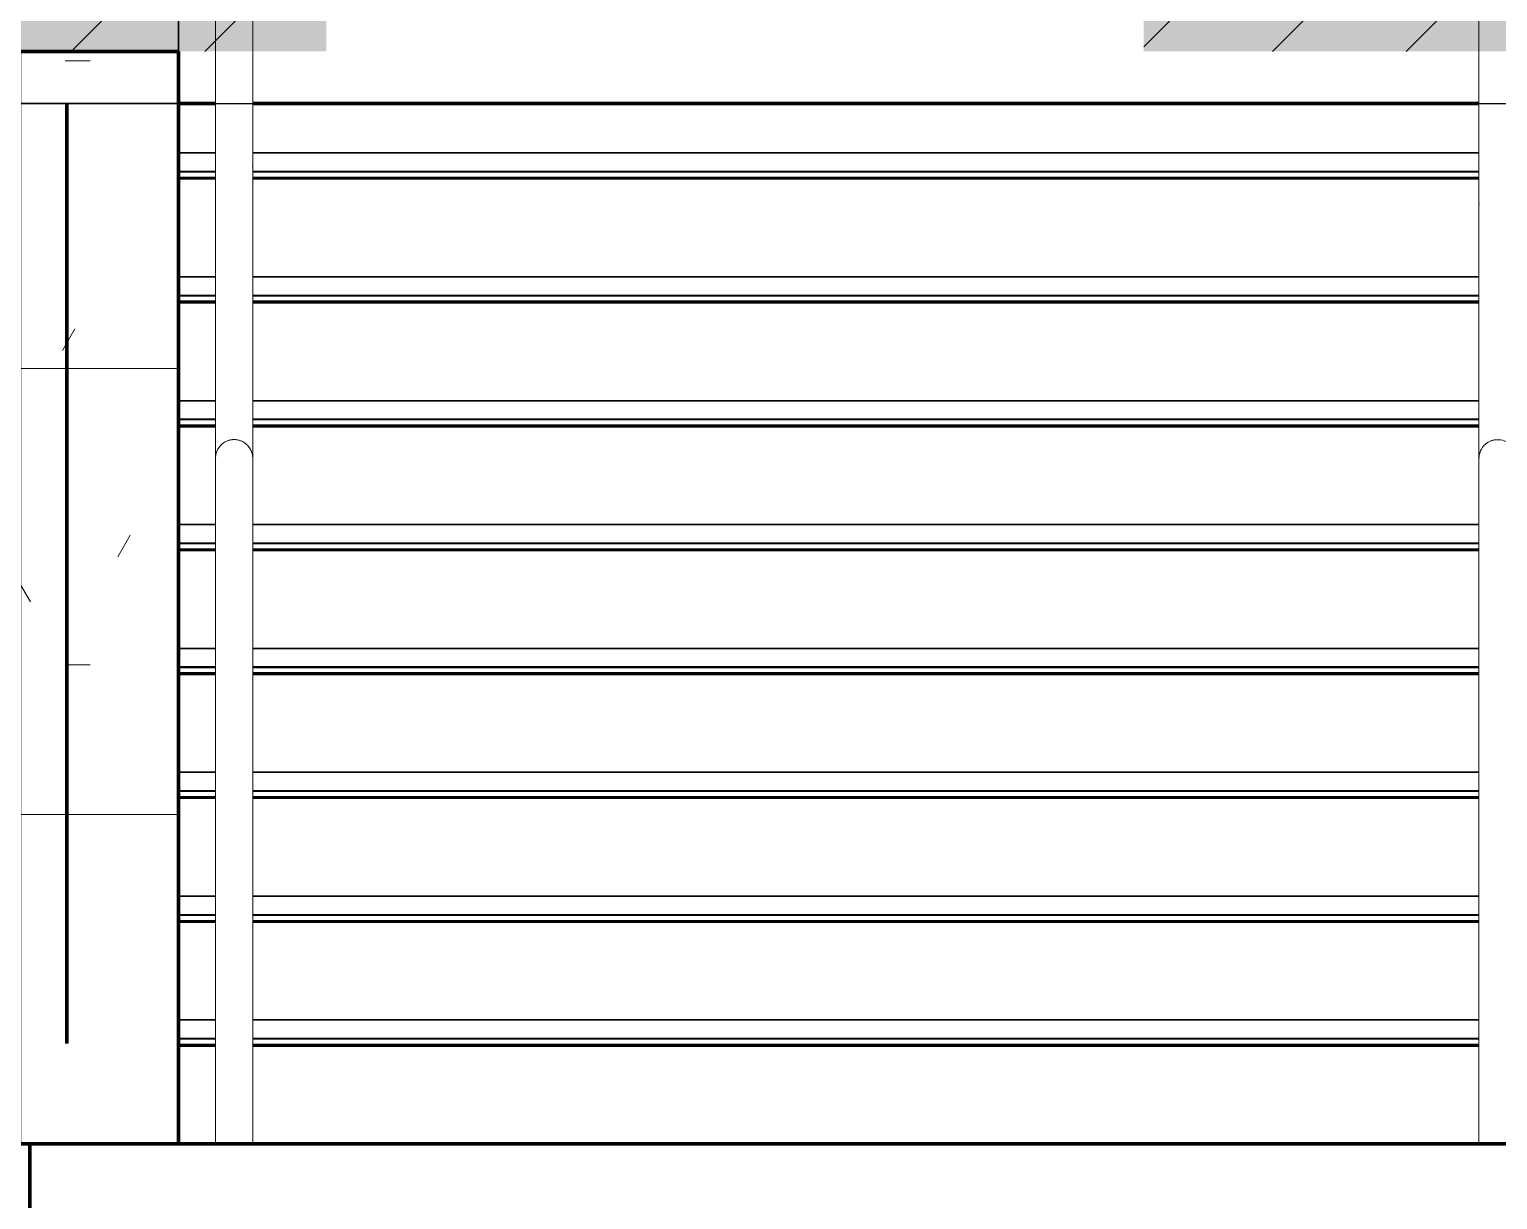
# Model space of a CAD drawing. Header units: millimetres. Extents: x -25371 to 2282244, y -90657 to 147824.
# Drawn here: x 1948195 to 1950171, y -2548 to -973 of the extents above; entities that cross this region are included whole.
import ezdxf
from ezdxf.xclip import XClip

# ---------------------------------------------------------------- set-up
doc = ezdxf.new("R2010")
doc.units = ezdxf.units.MM
doc.header["$XCLIPFRAME"] = 0
doc.linetypes.add('CENTER', pattern=[50.8, 31.75, -6.35, 6.35, -6.35])
doc.linetypes.add('TA_GL_000.90000', pattern=[2.475, 0.9, -0.225, 0.225, -0.225, 0.9])
for name, color, linetype in [('000 - 0_SYM_DWG_GRIDLINE_MAIN_COLOR_251', 7, 'Continuous'), ('000 - EXISTING_PRECAST_HATCH_', 7, 'Continuous'), ('000 - GRID', 7, 'CENTER')]:
    doc.layers.add(name, color=color, linetype=linetype)
for name, color, linetype, lineweight in [('A-DETL', 7, 'Continuous', 70), ('A-FLOR-E', 7, 'Continuous', 35), ('A-FLOR-HRAL', 7, 'Continuous', 35), ('A-FLOR-OTLN', 7, 'Continuous', 35), ('A-GLAZ-CURT', 7, 'Continuous', 35), ('A-WALL-PATT', 7, 'Continuous', 50), ('I-WALL-E', 7, 'Continuous', 50), ('P-SANR-FIXT', 7, 'Continuous', 35), ('S-STRS-E', 7, 'Continuous', 35), ('WALL-E', 7, 'Continuous', 50)]:
    doc.layers.add(name, color=color, linetype=linetype, lineweight=lineweight)
doc.styles.add('TA', font='', dxfattribs={"height": 4.5})
doc.styles.get('TA').set_extended_font_data('Cordia New')
pattern_1 = [(0, (-88633.94, 0), (812.8, 203.2), [33.528, -576.072, 33.528, -576.072, -3251.2]), (0, (-88633.94, 0), (812.8, 203.2), [-1219.2, 33.528, -1185.672, 33.528, -576.072, -1422.4]), (0, (-88633.94, 0), (812.8, 203.2), [-3048, 33.528, -372.872, 33.528, -982.472]), (120, (-88329.14, 101.6), (-582.37636, 602.30545), [33.528, -576.072, 33.528, -3827.272]), (120, (-88329.14, 101.6), (-582.37636, 602.30545), [-643.128, -576.072, 33.528, -1185.672, -2032]), (120, (-88329.14, 101.6), (-582.37636, 602.30545), [-2438.4, 33.528, -576.072, 33.528, -1388.872]), (120, (-88329.14, 101.6), (-582.37636, 602.30545), [-3081.528, -372.872, 33.528, -982.472]), (240, (-88227.54, 508), (-230.42364, -805.50545), [33.528, -576.072, 33.528, -576.072, -3251.2]), (240, (-88227.54, 508), (-230.42364, -805.50545), [-1219.2, 33.528, -1185.672, 33.528, -576.072, -1422.4]), (240, (-88227.54, 508), (-230.42364, -805.50545), [-3048, 33.528, -372.872, 33.528, -982.472])]
pattern_2 = [(0, (-9616.63, 99970), (0, 600), []), (90, (-9616.63, 99970), (-600, 4e-14), [])]

# ---------------------------------------------------------------- blocks, each defined once
blk = doc.blocks.new('System Panel - DPA-AR_Facade_Solid Panel 150mm-V42-VS01 - ELEVATION 5')
at = {"layer": 'A-GLAZ-CURT', "color": 7}
for p, q in [((12050, 106600), (12050, 103500)), ((12050, 103500), (12050, 106600)), ((10550, 103500), (12050, 103500))]:
    blk.add_line(p, q, dxfattribs=at)
blk = doc.blocks.new('PB-DRAIN-SCUPPER-GENC-300 with RC  - 300WX100D 2-5829443-VS01 - ELEVATION 5')
at = {"layer": 'P-SANR-FIXT', "color": 7, "lineweight": 9}
for p, q in [((12050.3, 102100), (13900, 102100)), ((13900, 102100), (12050.3, 102100)), ((12050.3, 102100), (13900, 102100)), ((12050.3, 102100), (13900, 102100))]:
    blk.add_line(p, q, dxfattribs=at)
at = {"layer": 'P-SANR-FIXT', "color": 7}
for p, q in [((13900, 102100), (12050.3, 102100)), ((12050.3, 102100), (13900, 102100)), ((12050.3, 102100), (13900, 102100)), ((12050.3, 102100), (13900, 102100))]:
    blk.add_line(p, q, dxfattribs=at)
blk = doc.blocks.new('Railing - 50mm-5830588-VS01 - ELEVATION 5')
at = {"layer": 'A-FLOR-HRAL', "color": 7, "lineweight": 9}
for p, q in [((13800, 104387.7), (13800.3, 104390.2)), ((13849.6, 104390.2), (13850, 104387.7)), ((13800, 104387.7), (13800, 103433.3)), ((13800.3, 104385.2), (13800, 104387.7)), ((13850, 104387.7), (13849.6, 104385.2)), ((13850, 103433.3), (13850, 104387.7))]:
    blk.add_line(p, q, dxfattribs=at)
blk = doc.blocks.new('Railing - 50mm-5830586-VS01 - ELEVATION 5')
at = {"layer": 'A-FLOR-HRAL', "color": 7, "lineweight": 9}
for p, q in [((13800, 104046.4), (13800.1, 104048.1)), ((13800, 104046.4), (13800, 103100)), ((13800.1, 104044.7), (13800, 104046.4)), ((13849.8, 104048.1), (13850, 104046.4)), ((13850, 104046.4), (13849.8, 104044.7)), ((13850, 103100), (13850, 104046.4))]:
    blk.add_line(p, q, dxfattribs=at)
blk = doc.blocks.new('Railing - 50mm-5830584-VS01 - ELEVATION 5')
at = {"layer": 'A-FLOR-HRAL', "color": 7, "lineweight": 9}
for p, q in [((13800, 103705.1), (13800.1, 103706.5)), ((13800, 103705.1), (13800, 102766.7)), ((13800.1, 103703.8), (13800, 103705.1)), ((13849.9, 103706.5), (13850, 103705.1)), ((13850, 103705.1), (13849.9, 103703.8)), ((13850, 102766.7), (13850, 103705.1))]:
    blk.add_line(p, q, dxfattribs=at)
blk = doc.blocks.new('Railing - 50mm-5830582-VS01 - ELEVATION 5')
at = {"layer": 'A-FLOR-HRAL', "color": 7, "lineweight": 9}
for p, q in [((13800, 103363.8), (13800.1, 103365.3)), ((13800, 103363.8), (13800, 102433.3)), ((13800.1, 103362.3), (13800, 103363.8)), ((13849.8, 103365.3), (13850, 103363.8)), ((13850, 103363.8), (13849.8, 103362.3)), ((13850, 102433.3), (13850, 103363.8))]:
    blk.add_line(p, q, dxfattribs=at)
blk = doc.blocks.new('Railing - Railing-5829458-VS01 - ELEVATION 5')
at = {"color": 7}
for name in ['Railing - 50mm-5830588-VS01 - ELEVATION 5', 'Railing - 50mm-5830586-VS01 - ELEVATION 5', 'Railing - 50mm-5830584-VS01 - ELEVATION 5', 'Railing - 50mm-5830582-VS01 - ELEVATION 5']:
    blk.add_blockref(name, (0, 0), dxfattribs=at)
blk = doc.blocks.new('Railing - 50mm-5830357-VS01 - ELEVATION 5')
at = {"layer": 'A-FLOR-HRAL', "color": 7, "lineweight": 9}
for p, q in [((12100.2, 104203.1), (12100, 104201.2)), ((12100, 103266.7), (12100, 104201.2)), ((12100, 104201.2), (12100.2, 104199.3)), ((12150, 104201.2), (12149.8, 104203.1)), ((12149.8, 104199.3), (12150, 104201.2)), ((12150, 104201.2), (12150, 103266.7))]:
    blk.add_line(p, q, dxfattribs=at)
blk = doc.blocks.new('Railing - 50mm-5736062-VS01 - ELEVATION 5')
at = {"layer": 'A-FLOR-HRAL', "color": 7, "lineweight": 9}
for p, q in [((12100.1, 103809.6), (12100, 103808.3)), ((12100, 102933.3), (12100, 103808.3)), ((12100, 103808.3), (12100.1, 103807)), ((12150, 103808.3), (12149.9, 103809.6)), ((12149.9, 103807), (12150, 103808.3)), ((12150, 103808.3), (12150, 102933.3))]:
    blk.add_line(p, q, dxfattribs=at)
blk = doc.blocks.new('Railing - 50mm-5830354-VS01 - ELEVATION 5')
at = {"layer": 'A-FLOR-HRAL', "color": 7, "lineweight": 9}
for p, q in [((12100.1, 103417), (12100, 103415.5)), ((12100, 102433.3), (12100, 103415.5)), ((12100, 103415.5), (12100.1, 103414)), ((12150, 103415.5), (12149.9, 103417)), ((12149.9, 103414), (12150, 103415.5)), ((12150, 103415.5), (12150, 102433.3))]:
    blk.add_line(p, q, dxfattribs=at)
blk = doc.blocks.new('Railing - Railing-5829462-VS01 - ELEVATION 5')
at = {"color": 7}
for name in ['Railing - 50mm-5830357-VS01 - ELEVATION 5', 'Railing - 50mm-5736062-VS01 - ELEVATION 5', 'Railing - 50mm-5830354-VS01 - ELEVATION 5']:
    blk.add_blockref(name, (0, 0), dxfattribs=at)
blk = doc.blocks.new('Top Rail Type - Top Rail_Internal_-5829468-VS01 - ELEVATION 5')
at = {"layer": 'A-FLOR-HRAL', "color": 7, "lineweight": 9}
for p, q in [((13800, 104464.4), (13800, 103022.2)), ((13800, 102947.5), (13800, 102100)), ((13812.5, 102100), (13800.8, 102100)), ((13800.8, 102100), (13812.5, 102100)), ((13849.1, 102100), (13812.5, 102100)), ((13812.5, 102100), (13849.1, 102100))]:
    blk.add_line(p, q, dxfattribs=at)
at = {"layer": 'A-FLOR-HRAL', "color": 7, "lineweight": 9, "flags": 128}
for points in [[(13800, 103022.5), (13800, 103023.5), (13800, 103024.5), (13800.1, 103025.5), (13800.3, 103026.5), (13800.5, 103027.5), (13800.7, 103028.5), (13800.9, 103029.4), (13801.2, 103030.4), (13801.6, 103031.3), (13801.9, 103032.3), (13802.3, 103033.2), (13802.8, 103034.1), (13803.3, 103034.9), (13803.8, 103035.8), (13804.3, 103036.6), (13804.9, 103037.4), (13805.5, 103038.2), (13806.2, 103039), (13806.8, 103039.7), (13807.5, 103040.5), (13808.3, 103041.1), (13809, 103041.8), (13809.8, 103042.4), (13810.6, 103043), (13811.5, 103043.6), (13812.3, 103044.1), (13813.2, 103044.6), (13814.1, 103045), (13815, 103045.4), (13815.9, 103045.8), (13816.8, 103046.2), (13817.8, 103046.5), (13818.8, 103046.7), (13819.7, 103047), (13820.7, 103047.2), (13821.7, 103047.3), (13822.7, 103047.4), (13823.7, 103047.5), (13824.7, 103047.5), (13825.7, 103047.5)], [(13800, 103022.2), (13800, 103022.4), (13800, 103022.5)], [(13800, 103022.5), (13800, 103022.5), (13800, 103022.3), (13800, 103022), (13800, 103021.6), (13800, 103021), (13800, 103020.4), (13800, 103019.6), (13800, 103018.7), (13800, 103017.7), (13800, 103016.6), (13800, 103015.4), (13800, 103014), (13800, 103012.6), (13800, 103011.1), (13800, 103009.4), (13800, 103007.7), (13800, 103005.8), (13800, 103003.9), (13800, 103001.9), (13800, 102999.8), (13800, 102997.6), (13800, 102995.3), (13800, 102993), (13800, 102990.5), (13800, 102988), (13800, 102985.5), (13800, 102982.9), (13800, 102980.2), (13800, 102977.5), (13800, 102974.7), (13800, 102971.9), (13800, 102969), (13800, 102966.1), (13800, 102963.2), (13800, 102960.3), (13800, 102957.3), (13800, 102954.3), (13800, 102951.3), (13800, 102948.3), (13800, 102947.5)]]:
    blk.add_lwpolyline(points, dxfattribs=at)
at = {"layer": 'A-FLOR-HRAL', "color": 7, "lineweight": 9}
blk.add_open_spline([(13848.5, 103030.8), (13848.4, 103031.1), (13847.9, 103032.5), (13846.8, 103034.8), (13845, 103037.5), (13842.2, 103040.8), (13837.3, 103044.8), (13829.5, 103047.7), (13820.4, 103047.6), (13812, 103044.5), (13805.2, 103038.6), (13801.8, 103032.5), (13800.8, 103028.7), (13800.5, 103027.7)], degree=3, knots=[-0.8888889, -0.8888889, -0.8888889, -0.8888889, -0.875, -0.8333333, -0.7916667, -0.75, -0.6666667, -0.5555556, -0.4444444, -0.3333333, -0.2222222, -0.1111111, -0.0702628, -0.0702628, -0.0702628, -0.0702628], dxfattribs=at)
blk.add_open_spline([(13800.1, 103024.5), (13800, 103023.7), (13800, 103023), (13800, 103022.2)], degree=3, dxfattribs=at)
blk = doc.blocks.new('Handrail Type - Handrail_Internal_-5829483-VS01 - ELEVATION 5')
at = {"layer": 'A-FLOR-HRAL', "color": 7, "lineweight": 9}
for p, q in [((14550.1, 104150), (13850, 104150)), ((14625.1, 104150), (14550.1, 104150)), ((13800, 104125), (13800, 102672.5)), ((13850, 102672.5), (13850, 104125)), ((13850, 104100), (14550.1, 104100)), ((14550.1, 104100), (14625.1, 104100))]:
    blk.add_line(p, q, dxfattribs=at)
for start_param, end_param in [(0.261799, 1.570796), (4.712389, 6.021386), (3.403392, 4.712389), (1.570796, 2.879793)]:
    blk.add_ellipse((14625.1, 104125), major_axis=(0, 25), ratio=0.00002, start_param=start_param, end_param=end_param, dxfattribs=at)
blk = doc.blocks.new('Top Rail Type - Top Rail_Internal_-5829496-VS01 - ELEVATION 5')
at = {"layer": 'A-FLOR-HRAL', "color": 7, "lineweight": 9}
for p, q in [((12100, 104464.4), (12100, 103022.4)), ((12150, 103022.4), (12150, 104464.4)), ((12100, 102947.6), (12100, 102100)), ((12150, 102100), (12150, 102947.6)), ((12149.1, 102100), (12100.9, 102100)), ((12100.9, 102100), (12149.1, 102100))]:
    blk.add_line(p, q, dxfattribs=at)
at = {"layer": 'A-FLOR-HRAL', "color": 7, "lineweight": 9, "flags": 128}
for points in [[(12100, 103022.6), (12100, 103023.6), (12100.1, 103024.6), (12100.2, 103025.6), (12100.3, 103026.6), (12100.5, 103027.6), (12100.7, 103028.6), (12101, 103029.5), (12101.3, 103030.5), (12101.6, 103031.4), (12102, 103032.4), (12102.4, 103033.3), (12102.8, 103034.2), (12103.3, 103035.1), (12103.8, 103035.9), (12104.4, 103036.8), (12104.9, 103037.6), (12105.6, 103038.4), (12106.2, 103039.1), (12106.9, 103039.9), (12107.6, 103040.6), (12108.3, 103041.3), (12109.1, 103041.9), (12109.9, 103042.5), (12110.7, 103043.1), (12111.5, 103043.7), (12112.3, 103044.2), (12113.2, 103044.7), (12114.1, 103045.1), (12115, 103045.6), (12115.9, 103045.9), (12116.9, 103046.3), (12117.8, 103046.6), (12118.8, 103046.9), (12119.8, 103047.1), (12120.8, 103047.3), (12121.7, 103047.4), (12122.7, 103047.5), (12123.7, 103047.6), (12124.7, 103047.6), (12125.7, 103047.6), (12126.7, 103047.6), (12127.7, 103047.5), (12128.7, 103047.4), (12129.7, 103047.2), (12130.7, 103047), (12131.6, 103046.7), (12132.6, 103046.5), (12133.6, 103046.1), (12134.5, 103045.8), (12135.4, 103045.4), (12136.3, 103044.9), (12137.2, 103044.5), (12138.1, 103044), (12138.9, 103043.4), (12139.7, 103042.9), (12140.5, 103042.2), (12141.3, 103041.6), (12142, 103040.9), (12142.7, 103040.2), (12143.4, 103039.5), (12144.1, 103038.8), (12144.7, 103038), (12145.3, 103037.2), (12145.9, 103036.4), (12146.4, 103035.5), (12146.9, 103034.7), (12147.4, 103033.8), (12147.8, 103032.9), (12148.2, 103031.9), (12148.6, 103031), (12148.9, 103030.1), (12149.1, 103029.1), (12149.4, 103028.1), (12149.6, 103027.2), (12149.7, 103026.2), (12149.9, 103025.2), (12150, 103024.2), (12150, 103023.2), (12150, 103022.6)], [(12100, 103022.4), (12100, 103022.6), (12100, 103022.6)], [(12100, 103022.6), (12100, 103022.6), (12100, 103022.4), (12100, 103022.1), (12100, 103021.7), (12100, 103021.1), (12100, 103020.5), (12100, 103019.7), (12100, 103018.8), (12100, 103017.8), (12100, 103016.7), (12100, 103015.5), (12100, 103014.2), (12100, 103012.7), (12100, 103011.2), (12100, 103009.5), (12100, 103007.8), (12100, 103006), (12100, 103004), (12100, 103002), (12100, 102999.9), (12100, 102997.7), (12100, 102995.4), (12100, 102993.1), (12100, 102990.7), (12100, 102988.2), (12100, 102985.6), (12100, 102983), (12100, 102980.3), (12100, 102977.6), (12100, 102974.8), (12100, 102972), (12100, 102969.1), (12100, 102966.3), (12100, 102963.3), (12100, 102960.4), (12100, 102957.4), (12100, 102954.4), (12100, 102951.4), (12100, 102948.4), (12100, 102947.6)], [(12150, 102947.6), (12150, 102950.6), (12150, 102953.6), (12150, 102956.6), (12150, 102959.6), (12150, 102962.5), (12150, 102965.5), (12150, 102968.4), (12150, 102971.2), (12150, 102974.1), (12150, 102976.8), (12150, 102979.6), (12150, 102982.3), (12150, 102984.9), (12150, 102987.5), (12150, 102990), (12150, 102992.4), (12150, 102994.8), (12150, 102997.1), (12150, 102999.3), (12150, 103001.4), (12150, 103003.5), (12150, 103005.4), (12150, 103007.3), (12150, 103009.1), (12150, 103010.7), (12150, 103012.3), (12150, 103013.8), (12150, 103015.1), (12150, 103016.4), (12150, 103017.5), (12150, 103018.6), (12150, 103019.5), (12150, 103020.3), (12150, 103021), (12150, 103021.5), (12150, 103022), (12150, 103022.3), (12150, 103022.5), (12150, 103022.6), (12150, 103022.6)], [(12150, 103022.6), (12150, 103022.6), (12150, 103022.4), (12150, 103022.4)]]:
    blk.add_lwpolyline(points, dxfattribs=at)
at = {"layer": 'A-FLOR-HRAL', "color": 7, "lineweight": 9}
for points, knots in [([(12137.7, 103044.2), (12135.2, 103045.7), (12129.5, 103047.8), (12120.5, 103047.8), (12112, 103044.6), (12105.2, 103038.8), (12101.9, 103032.7), (12100.8, 103028.8), (12100.6, 103027.8)], [-0.6666667, -0.6666667, -0.6666667, -0.6666667, -0.5555556, -0.4444444, -0.3333333, -0.2222222, -0.1111111, -0.0702628, -0.0702628, -0.0702628, -0.0702628]), ([(12148.6, 103030.9), (12148.4, 103031.2), (12147.9, 103032.6), (12146.8, 103034.9), (12145.1, 103037.6), (12142.4, 103040.7), (12140.1, 103042.6), (12138.5, 103043.7)], [-0.8888889, -0.8888889, -0.8888889, -0.8888889, -0.875, -0.8333333, -0.7916667, -0.75, -0.6784964, -0.6784964, -0.6784964, -0.6784964])]:
    blk.add_open_spline(points, degree=3, knots=knots, dxfattribs=at)
for points in [[(12100.1, 103024.6), (12100, 103023.8), (12100, 103023.1), (12100, 103022.4)], [(12150, 103022.4), (12150, 103023.3), (12150, 103024.2), (12149.9, 103025.1)]]:
    blk.add_open_spline(points, degree=3, dxfattribs=at)
blk = doc.blocks.new('Handrail Type - Handrail_Internal_-5829511-VS01 - ELEVATION 5')
at = {"layer": 'A-FLOR-HRAL', "color": 7, "lineweight": 9}
for p, q in [((12100, 104125), (12100, 102672.6)), ((12150, 102672.6), (12150, 104125))]:
    blk.add_line(p, q, dxfattribs=at)
blk = doc.blocks.new('C-1-VS01-AR-2563-01 -C_20260615-163154_ELEVATION_5_EX')
at = {"layer": '000 - EXISTING_PRECAST_HATCH_'}
h = blk.add_hatch(dxfattribs=at)
h.set_pattern_fill('ANSI31')
h.set_pattern_definition([(45, (0, 0), (-89.80256, 89.80256), [])])
h.paths.add_polyline_path([(-10057.4, 103570), (-11756.4, 103570), (-11756.4, 108700), (9384.5, 108700), (9384.5, 103570), (-8957.4, 103570), (-8957.4, 105750), (-10057.4, 105750)])
h = blk.add_hatch(dxfattribs=at)
h.set_pattern_fill('AR-CONC', scale=0.05)
h.set_pattern_definition([(50, (0, 0), (364.3693, -31.8782), [38.1, -419.1]), (355, (0, 0), (-70.4868, 382.1137), [30.48, -335.2812]), (100.45144, (30.36, -2.66), (293.8825, 350.2355), [32.38, -356.1805]), (46.1842, (4e-15, 101.6), (542.158, -84.0847), [57.15, -628.65]), (96.63556, (45.2, 94.6), (474.8083, 494.8522), [48.57, -534.2712]), (351.18415, (4e-15, 101.6), (474.8083, 494.8522), [45.72, -502.9195]), (21, (50.8, 76.2), (303.2288, -204.5304), [38.1, -419.1]), (326, (50.8, 76.2), (123.604, 368.3759), [30.48, -335.28]), (71.45144, (76.07, 59.16), (426.8328, 163.8455), [32.38, -356.1799]), (37.5, (0, 0), (6.1772, 169.11008), [0, -331.216, 0, -340.36, 0, -336.55]), (7.5, (0, 0), (133.63933, 200.36115), [0, -194.056, 0, -323.596, 0, -128.27]), (327.5, (-113.28, 4e-15), (271.18119, -11.45749), [0, -127, 0, -396.24, 0, -525.78]), (317.5, (-164.08, 6e-15), (296.25836, 50.853), [0, -165.1, 0, -263.144, 0, -373.38])])
h.paths.add_polyline_path([(-10057.4, 103570), (-11756.4, 103570), (-11756.4, 108700), (9384.5, 108700), (9384.5, 103570), (-8957.4, 103570), (-8957.4, 105750), (-10057.4, 105750)])
at = {"layer": 'A-WALL-PATT', "lineweight": 9}
h = blk.add_hatch(dxfattribs=at)
h.set_pattern_fill('FP_9', style=0, pattern_type=2)
h.set_pattern_definition(pattern_1)
h.paths.add_polyline_path([(-20736.5, 101100), (-20727.4, 101100), (-20727.4, 101151.2), (-18502.3, 101356.9), (-18503.5, 103570), (-20836.4, 103570), (-20836.4, 101102), (-20736.5, 101102)])
h.paths.add_polyline_path([(-17128.4, 101100), (-16967.4, 101100), (-15542.7, 101242.8), (-16781.8, 101131.2)])
h.paths.add_polyline_path([(-18404.7, 101366), (-13131.4, 101853.6), (-13130.5, 102073.8), (-13128, 102091.5), (-13118.6, 102115.2), (-13112.2, 102125.1), (-13095.1, 102143.4), (-13090.8, 102146.6), (-13075.6, 102155.9), (-13053.1, 102164.1), (-13024.8, 102166.7), (-12851.2, 102167.6), (-12831.8, 102170.8), (-12801.3, 102184.5), (-11448.6, 102988.6), (-11426.3, 102997.2), (-11401.5, 103000), (-11224.2, 102999.1), (-11206.5, 102996.7), (-11182.8, 102987.2), (-11172.9, 102980.9), (-11154.6, 102963.8), (-11151.4, 102959.4), (-11142.3, 102944.5), (-11133.9, 102921.7), (-11131.4, 102893.4), (-11131.4, 102100), (-10406.4, 102100), (-10406.4, 103570), (-18404.2, 103570), (-18404.6, 101404.1)])
h.paths.add_polyline_path([(-13081.4, 101858.2), (-12702.7, 101893.2), (-12456, 102040.1), (-12456.4, 102331.7), (-12788.5, 102134.9), (-12820.4, 102122.1), (-12858.9, 102116.7), (-13031.4, 102116.7), (-13046.7, 102113.9), (-13059.8, 102107.6), (-13070.8, 102096.6), (-13075.6, 102089.7), (-13080.2, 102078.1), (-13081.4, 102066.7), (-13081.4, 101881.3)])
h.paths.add_polyline_path([(-12587, 101903.9), (-12456, 101916), (-12456.4, 101981.7), (-12546.9, 101927.8)])
h.paths.add_polyline_path([(-12406.7, 101920.6), (-11856.2, 101971.5), (-11856.4, 102338.8), (-12406.7, 102011.2), (-12406.7, 101976.8)])
h.paths.add_polyline_path([(-11806.5, 101976.1), (-11431.4, 102010.8), (-11431.4, 102100), (-11181.4, 102100), (-11181.4, 102600), (-11418.5, 102599.5), (-11806.7, 102368.4), (-11806.5, 101976.8)])
h.paths.add_polyline_path([(-12406.8, 102069.4), (-11855.9, 102397.3), (-11856.4, 102688.8), (-12407, 102361.1), (-12406.8, 102072.2)])
h.paths.add_polyline_path([(-11806.8, 102426.5), (-11429.3, 102650), (-11181.4, 102650), (-11182.5, 102909.2), (-11184.1, 102915.4), (-11190.4, 102928.4), (-11201.4, 102939.5), (-11206.9, 102943.7), (-11219.9, 102948.9), (-11231.4, 102950), (-11410.1, 102949.3), (-11419.5, 102947.4), (-11435.8, 102939.2), (-11807, 102718.2), (-11806.8, 102454)])
h.paths.add_polyline_path([(-11182.9, 102912.6), (-11184.1, 102916.2), (-11183, 102912.9)])
h = blk.add_hatch(dxfattribs=at)
h.set_pattern_fill('FP_10', style=0, pattern_type=2)
h.set_pattern_definition(pattern_2)
h.paths.add_polyline_path([(-20736.5, 101100), (-20727.4, 101100), (-20727.4, 101151.2), (-18502.3, 101356.9), (-18503.5, 103570), (-20836.4, 103570), (-20836.4, 101102), (-20736.5, 101102)])
h.paths.add_polyline_path([(-17128.4, 101100), (-16967.4, 101100), (-15542.7, 101242.8), (-16781.8, 101131.2)])
h.paths.add_polyline_path([(-18404.7, 101366), (-13131.4, 101853.6), (-13130.5, 102073.8), (-13128, 102091.5), (-13118.6, 102115.2), (-13112.2, 102125.1), (-13095.1, 102143.4), (-13090.8, 102146.6), (-13075.6, 102155.9), (-13053.1, 102164.1), (-13024.8, 102166.7), (-12851.2, 102167.6), (-12831.8, 102170.8), (-12801.3, 102184.5), (-11448.6, 102988.6), (-11426.3, 102997.2), (-11401.5, 103000), (-11224.2, 102999.1), (-11206.5, 102996.7), (-11182.8, 102987.2), (-11172.9, 102980.9), (-11154.6, 102963.8), (-11151.4, 102959.4), (-11142.3, 102944.5), (-11133.9, 102921.7), (-11131.4, 102893.4), (-11131.4, 102100), (-10406.4, 102100), (-10406.4, 103570), (-18404.2, 103570), (-18404.6, 101404.1)])
h.paths.add_polyline_path([(-13081.4, 101858.2), (-12702.7, 101893.2), (-12456, 102040.1), (-12456.4, 102331.7), (-12788.5, 102134.9), (-12820.4, 102122.1), (-12858.9, 102116.7), (-13031.4, 102116.7), (-13046.7, 102113.9), (-13059.8, 102107.6), (-13070.8, 102096.6), (-13075.6, 102089.7), (-13080.2, 102078.1), (-13081.4, 102066.7), (-13081.4, 101881.3)])
h.paths.add_polyline_path([(-12587, 101903.9), (-12456, 101916), (-12456.4, 101981.7), (-12546.9, 101927.8)])
h.paths.add_polyline_path([(-12406.7, 101920.6), (-11856.2, 101971.5), (-11856.4, 102338.8), (-12406.7, 102011.2), (-12406.7, 101976.8)])
h.paths.add_polyline_path([(-11806.5, 101976.1), (-11431.4, 102010.8), (-11431.4, 102100), (-11181.4, 102100), (-11181.4, 102600), (-11418.5, 102599.5), (-11806.7, 102368.4), (-11806.5, 101976.8)])
h.paths.add_polyline_path([(-12406.8, 102069.4), (-11855.9, 102397.3), (-11856.4, 102688.8), (-12407, 102361.1), (-12406.8, 102072.2)])
h.paths.add_polyline_path([(-11806.8, 102426.5), (-11429.3, 102650), (-11181.4, 102650), (-11182.5, 102909.2), (-11184.1, 102915.4), (-11190.4, 102928.4), (-11201.4, 102939.5), (-11206.9, 102943.7), (-11219.9, 102948.9), (-11231.4, 102950), (-11410.1, 102949.3), (-11419.5, 102947.4), (-11435.8, 102939.2), (-11807, 102718.2), (-11806.8, 102454)])
h.paths.add_polyline_path([(-11182.9, 102912.6), (-11184.1, 102916.2), (-11183, 102912.9)])
h = blk.add_hatch(dxfattribs=at)
h.set_pattern_fill('FP_9', style=0, pattern_type=2)
h.set_pattern_definition(pattern_1)
h.paths.add_polyline_path([(-10406.4, 102100), (-10256.4, 102100), (-10256.4, 103570), (-10406.4, 103570), (-10406.4, 102167.6)])
h = blk.add_hatch(dxfattribs=at)
h.set_pattern_fill('FP_10', style=0, pattern_type=2)
h.set_pattern_definition(pattern_2)
h.paths.add_polyline_path([(-10406.4, 102100), (-10256.4, 102100), (-10256.4, 103570), (-10406.4, 103570), (-10406.4, 102167.6)])
at = {"layer": 'A-DETL', "color": 7}
for p, q in [((-10406.4, 103570), (-18404.2, 103570)), ((-10406.4, 103570), (-10256.4, 103570)), ((-10256.4, 103570), (-10256.4, 102100)), ((-10406.4, 102235), (-10406.4, 103500)), ((-10256.4, 103500), (-10256.4, 102100)), ((-10256.4, 103500), (-10256.4, 102100)), ((-10206.4, 103500), (-10256.1, 103500)), ((-8506.4, 103500), (-10156.4, 103500)), ((-10256.4, 102100), (-10256.4, 102235)), ((-11431.4, 102100), (-7076.7, 102100)), ((-7076.7, 102100), (-10456.4, 102100)), ((-10456.4, 102100), (-10456.4, 102000))]:
    blk.add_line(p, q, dxfattribs=at)
at = {"layer": 'A-FLOR-E', "color": 7}
blk.add_line((-8406.4, 102100), (-10256.1, 102100), dxfattribs=at)
at = {"layer": 'A-FLOR-OTLN', "color": 7}
for p, q in [((-10456.4, 102100), (-7076.7, 102100)), ((-10456.4, 102000), (-10456.4, 102050))]:
    blk.add_line(p, q, dxfattribs=at)
blk.add_ellipse((-10456.4, 102050), major_axis=(0, 50), ratio=0.000004, start_param=4.712389, end_param=6.283185, dxfattribs=at)
at = {"layer": 'I-WALL-E', "color": 7}
for p, q in [((-10256.4, 103500), (-10256.4, 103570)), ((-10406.4, 103500), (-10406.4, 102235)), ((-10406.4, 103470), (-10406.4, 103285)), ((-10256.4, 103285), (-10256.4, 103470)), ((-10406.4, 103285), (-10406.4, 103135)), ((-10256.4, 103135), (-10256.4, 103285)), ((-10406.4, 103135), (-10406.4, 102985)), ((-10256.4, 102985), (-10256.4, 103135)), ((-10406.4, 102985), (-10406.4, 102835)), ((-10256.4, 102835), (-10256.4, 102985)), ((-10406.4, 102835), (-10406.4, 102685)), ((-10256.4, 102685), (-10256.4, 102835)), ((-10406.4, 102685), (-10406.4, 102535)), ((-10256.4, 102535), (-10256.4, 102685)), ((-10406.4, 102535), (-10406.4, 102385)), ((-10256.4, 102385), (-10256.4, 102535)), ((-10406.4, 102385), (-10406.4, 102235)), ((-10256.4, 102235), (-10256.4, 102385)), ((-10256.4, 102100), (-10256.4, 102235))]:
    blk.add_line(p, q, dxfattribs=at)
at = {"layer": 'S-STRS-E', "color": 7}
for p, q in [((-10256.4, 103433.3), (-10256.4, 103500)), ((-10256.4, 103500), (-10256.4, 103433.3)), ((-10256.4, 103427.8), (-10256.4, 103433.3)), ((-10256.4, 103433.3), (-10256.4, 103398.3)), ((-10256.4, 103408.3), (-10256.4, 103433.3)), ((-10256.4, 103433.3), (-10256.4, 103430.8)), ((-10256.4, 103430.8), (-10256.4, 103433.3)), ((-10256.4, 103433.3), (-10256.4, 103430.8)), ((-10256.4, 103430.8), (-10256.4, 103433.3)), ((-10256.4, 103433.3), (-10256.4, 103430.8)), ((-10256.4, 103430.8), (-10256.4, 103433.3)), ((-10256.4, 103433.3), (-10256.4, 103430.8)), ((-10256.4, 103430.8), (-10256.4, 103433.3)), ((-10256.4, 103433.3), (-10256.4, 103430.8)), ((-10256.4, 103430.8), (-10256.4, 103433.3)), ((-10256.4, 103433.3), (-10256.4, 103428.3)), ((-10256.4, 103433.3), (-10206.4, 103433.3)), ((-10256.4, 103428.3), (-10256.4, 103418.3)), ((-10256.4, 103418.3), (-10256.4, 103428.3)), ((-10256.4, 103428.3), (-10256.4, 103408.3)), ((-10256.4, 103407.8), (-10256.4, 103427.8)), ((-10256.4, 103427.8), (-10256.4, 103418.8)), ((-10256.4, 103418.8), (-10256.4, 103427.8)), ((-10256.1, 103433.3), (-10206.4, 103433.3)), ((-10206.4, 103433.3), (-10256.1, 103433.3)), ((-10256.1, 103433.3), (-10206.4, 103433.3)), ((-10256.1, 103433.3), (-10206.4, 103433.3)), ((-10256.1, 103433.3), (-10206.4, 103433.3)), ((-10256.1, 103433.3), (-10206.4, 103433.3)), ((-10256.1, 103433.3), (-10206.4, 103433.3)), ((-10156.4, 103433.3), (-8506.4, 103433.3)), ((-8506.4, 103433.3), (-10156.4, 103433.3)), ((-10156.4, 103433.3), (-8506.4, 103433.3)), ((-10156.4, 103433.3), (-8506.4, 103433.3)), ((-10156.4, 103433.3), (-8506.4, 103433.3)), ((-10156.4, 103433.3), (-8506.4, 103433.3)), ((-10156.4, 103433.3), (-8506.4, 103433.3)), ((-10156.4, 103433.3), (-8506.4, 103433.3)), ((-10256.4, 103418.8), (-10256.4, 103415.3)), ((-10256.4, 103415.3), (-10256.4, 103418.8)), ((-10256.4, 103418.3), (-10256.4, 103415.8)), ((-10256.4, 103415.8), (-10256.4, 103418.3)), ((-10206.4, 103408.3), (-10256.4, 103408.3)), ((-10256.4, 103400.3), (-10256.4, 103407.8)), ((-10256.4, 103407.8), (-10206.4, 103407.8)), ((-10256.1, 103407.8), (-10206.4, 103407.8)), ((-8506.4, 103408.3), (-10156.4, 103408.3)), ((-10156.4, 103407.8), (-8506.4, 103407.8)), ((-10156.4, 103407.8), (-8506.4, 103407.8)), ((-10256.4, 103398.3), (-10256.4, 103400.3)), ((-10256.4, 103400.3), (-10206.4, 103400.3)), ((-10256.4, 103266.7), (-10256.4, 103398.3)), ((-10256.4, 103398.3), (-10256.4, 103266.7)), ((-10206.4, 103398.3), (-10256.4, 103398.3)), ((-10206.4, 103398.3), (-10256.1, 103398.3)), ((-10156.4, 103400.3), (-8506.4, 103400.3)), ((-8506.4, 103398.3), (-10156.4, 103398.3)), ((-8506.4, 103398.3), (-10156.4, 103398.3)), ((-10256.4, 103261.2), (-10256.4, 103266.7)), ((-10256.4, 103266.7), (-10256.4, 103231.7)), ((-10256.4, 103241.7), (-10256.4, 103266.7)), ((-10256.4, 103266.7), (-10256.4, 103264.2)), ((-10256.4, 103264.2), (-10256.4, 103266.7)), ((-10256.4, 103266.7), (-10256.4, 103264.2)), ((-10256.4, 103264.2), (-10256.4, 103266.7)), ((-10256.4, 103266.7), (-10256.4, 103264.2)), ((-10256.4, 103264.2), (-10256.4, 103266.7)), ((-10256.4, 103266.7), (-10256.4, 103264.2)), ((-10256.4, 103264.2), (-10256.4, 103266.7)), ((-10256.4, 103266.7), (-10256.4, 103264.2)), ((-10256.4, 103264.2), (-10256.4, 103266.7)), ((-10256.4, 103266.7), (-10256.4, 103261.7)), ((-10256.4, 103266.7), (-10206.4, 103266.7)), ((-10206.4, 103266.7), (-10256.1, 103266.7)), ((-10256.1, 103266.7), (-10206.4, 103266.7)), ((-10256.1, 103266.7), (-10206.4, 103266.7)), ((-10256.1, 103266.7), (-10206.4, 103266.7)), ((-10256.1, 103266.7), (-10206.4, 103266.7)), ((-10256.1, 103266.7), (-10206.4, 103266.7)), ((-10256.1, 103266.7), (-10206.4, 103266.7)), ((-8506.4, 103266.7), (-10156.4, 103266.7)), ((-10156.4, 103266.7), (-8506.4, 103266.7)), ((-10156.4, 103266.7), (-8506.4, 103266.7)), ((-10156.4, 103266.7), (-8506.4, 103266.7)), ((-10156.4, 103266.7), (-8506.4, 103266.7)), ((-10156.4, 103266.7), (-8506.4, 103266.7)), ((-10156.4, 103266.7), (-8506.4, 103266.7)), ((-10156.4, 103266.7), (-8506.4, 103266.7)), ((-10256.4, 103261.7), (-10256.4, 103251.7)), ((-10256.4, 103251.7), (-10256.4, 103261.7)), ((-10256.4, 103261.7), (-10256.4, 103241.7)), ((-10256.4, 103241.2), (-10256.4, 103261.2)), ((-10256.4, 103261.2), (-10256.4, 103252.2)), ((-10256.4, 103252.2), (-10256.4, 103261.2)), ((-10256.4, 103252.2), (-10256.4, 103248.7)), ((-10256.4, 103248.7), (-10256.4, 103252.2)), ((-10256.4, 103251.7), (-10256.4, 103249.2)), ((-10256.4, 103249.2), (-10256.4, 103251.7)), ((-10206.4, 103241.7), (-10256.4, 103241.7)), ((-10256.4, 103233.7), (-10256.4, 103241.2)), ((-10256.4, 103241.2), (-10206.4, 103241.2)), ((-10256.4, 103231.7), (-10256.4, 103233.7)), ((-10256.4, 103233.7), (-10206.4, 103233.7)), ((-10256.4, 103100), (-10256.4, 103231.7)), ((-10256.4, 103231.7), (-10256.4, 103100)), ((-10206.4, 103231.7), (-10256.4, 103231.7)), ((-10256.1, 103241.2), (-10206.4, 103241.2)), ((-10206.4, 103231.7), (-10256.1, 103231.7)), ((-8506.4, 103241.7), (-10156.4, 103241.7)), ((-10156.4, 103241.2), (-8506.4, 103241.2)), ((-10156.4, 103241.2), (-8506.4, 103241.2)), ((-10156.4, 103233.7), (-8506.4, 103233.7)), ((-8506.4, 103231.7), (-10156.4, 103231.7)), ((-8506.4, 103231.7), (-10156.4, 103231.7)), ((-10256.4, 103094.5), (-10256.4, 103100)), ((-10256.4, 103100), (-10256.4, 103065)), ((-10256.4, 103075), (-10256.4, 103100)), ((-10256.4, 103100), (-10256.4, 103097.5)), ((-10256.4, 103097.5), (-10256.4, 103100)), ((-10256.4, 103100), (-10256.4, 103097.5)), ((-10256.4, 103097.5), (-10256.4, 103100)), ((-10256.4, 103100), (-10256.4, 103097.5)), ((-10256.4, 103097.5), (-10256.4, 103100)), ((-10256.4, 103100), (-10256.4, 103097.5)), ((-10256.4, 103097.5), (-10256.4, 103100)), ((-10256.4, 103100), (-10256.4, 103097.5)), ((-10256.4, 103097.5), (-10256.4, 103100)), ((-10256.4, 103100), (-10256.4, 103095)), ((-10256.4, 103100), (-10206.4, 103100)), ((-10256.4, 103095), (-10256.4, 103085)), ((-10256.4, 103085), (-10256.4, 103095)), ((-10256.4, 103095), (-10256.4, 103075)), ((-10256.4, 103074.5), (-10256.4, 103094.5)), ((-10256.4, 103094.5), (-10256.4, 103085.5)), ((-10256.4, 103085.5), (-10256.4, 103094.5)), ((-10256.4, 103085.5), (-10256.4, 103082)), ((-10256.4, 103082), (-10256.4, 103085.5)), ((-10206.4, 103100), (-10256.1, 103100)), ((-10256.1, 103100), (-10206.4, 103100)), ((-10256.1, 103100), (-10206.4, 103100)), ((-10256.1, 103100), (-10206.4, 103100)), ((-10256.1, 103100), (-10206.4, 103100)), ((-10256.1, 103100), (-10206.4, 103100)), ((-10256.1, 103100), (-10206.4, 103100)), ((-8506.4, 103100), (-10156.4, 103100)), ((-10156.4, 103100), (-8506.4, 103100)), ((-10156.4, 103100), (-8506.4, 103100)), ((-10156.4, 103100), (-8506.4, 103100)), ((-10156.4, 103100), (-8506.4, 103100)), ((-10156.4, 103100), (-8506.4, 103100)), ((-10156.4, 103100), (-8506.4, 103100)), ((-10156.4, 103100), (-8506.4, 103100)), ((-10256.4, 103085), (-10256.4, 103082.5)), ((-10256.4, 103082.5), (-10256.4, 103085)), ((-10206.4, 103075), (-10256.4, 103075)), ((-10256.4, 103067), (-10256.4, 103074.5)), ((-10256.4, 103074.5), (-10206.4, 103074.5)), ((-10256.4, 103065), (-10256.4, 103067)), ((-10256.4, 103067), (-10206.4, 103067)), ((-10256.1, 103074.5), (-10206.4, 103074.5)), ((-8506.4, 103075), (-10156.4, 103075)), ((-10156.4, 103074.5), (-8506.4, 103074.5)), ((-10156.4, 103074.5), (-8506.4, 103074.5)), ((-10156.4, 103067), (-8506.4, 103067)), ((-10256.4, 102933.3), (-10256.4, 103065)), ((-10256.4, 103065), (-10256.4, 102933.3)), ((-10206.4, 103065), (-10256.4, 103065)), ((-10206.4, 103065), (-10256.1, 103065)), ((-8506.4, 103065), (-10156.4, 103065)), ((-8506.4, 103065), (-10156.4, 103065)), ((-10256.4, 102927.8), (-10256.4, 102933.3)), ((-10256.4, 102933.3), (-10256.4, 102898.3)), ((-10256.4, 102908.3), (-10256.4, 102933.3)), ((-10256.4, 102933.3), (-10256.4, 102931.1)), ((-10256.4, 102931.1), (-10256.4, 102933.3)), ((-10256.4, 102933.3), (-10256.4, 102931.1)), ((-10256.4, 102931.1), (-10256.4, 102933.3)), ((-10256.4, 102933.3), (-10256.4, 102931.1)), ((-10256.4, 102931.1), (-10256.4, 102933.3)), ((-10256.4, 102933.3), (-10256.4, 102931.1)), ((-10256.4, 102931.1), (-10256.4, 102933.3)), ((-10256.4, 102933.3), (-10256.4, 102931.1)), ((-10256.4, 102931.1), (-10256.4, 102933.3)), ((-10256.4, 102933.3), (-10256.4, 102928.3)), ((-10256.4, 102933.3), (-10206.4, 102933.3)), ((-10256.4, 102928.3), (-10256.4, 102918.3)), ((-10256.4, 102918.3), (-10256.4, 102928.3)), ((-10256.4, 102928.3), (-10256.4, 102908.3)), ((-10256.4, 102907.8), (-10256.4, 102927.8)), ((-10256.4, 102927.8), (-10256.4, 102918.8)), ((-10256.4, 102918.8), (-10256.4, 102927.8)), ((-10206.4, 102933.3), (-10256.1, 102933.3)), ((-10256.1, 102933.3), (-10206.4, 102933.3)), ((-10256.1, 102933.3), (-10206.4, 102933.3)), ((-10256.1, 102933.3), (-10206.4, 102933.3)), ((-10256.1, 102933.3), (-10206.4, 102933.3)), ((-10256.1, 102933.3), (-10206.4, 102933.3)), ((-10256.1, 102933.3), (-10206.4, 102933.3)), ((-8506.4, 102933.3), (-10156.4, 102933.3)), ((-10156.4, 102933.3), (-8506.4, 102933.3)), ((-10156.4, 102933.3), (-8506.4, 102933.3)), ((-10156.4, 102933.3), (-8506.4, 102933.3)), ((-10156.4, 102933.3), (-8506.4, 102933.3)), ((-10156.4, 102933.3), (-8506.4, 102933.3)), ((-10156.4, 102933.3), (-8506.4, 102933.3)), ((-10156.4, 102933.3), (-8506.4, 102933.3)), ((-10256.4, 102918.8), (-10256.4, 102915.3)), ((-10256.4, 102915.3), (-10256.4, 102918.8)), ((-10256.4, 102918.3), (-10256.4, 102915.8)), ((-10256.4, 102915.8), (-10256.4, 102918.3)), ((-10206.4, 102908.3), (-10256.4, 102908.3)), ((-10256.4, 102900.3), (-10256.4, 102907.8)), ((-10256.4, 102907.8), (-10206.4, 102907.8)), ((-10256.1, 102907.8), (-10206.4, 102907.8)), ((-8506.4, 102908.3), (-10156.4, 102908.3)), ((-10156.4, 102907.8), (-8506.4, 102907.8)), ((-10156.4, 102907.8), (-8506.4, 102907.8)), ((-10256.4, 102898.3), (-10256.4, 102900.3)), ((-10256.4, 102900.3), (-10206.4, 102900.3)), ((-10256.4, 102766.7), (-10256.4, 102898.3)), ((-10256.4, 102898.3), (-10256.4, 102766.7)), ((-10206.4, 102898.3), (-10256.4, 102898.3)), ((-10206.4, 102898.3), (-10256.1, 102898.3)), ((-10156.4, 102900.3), (-8506.4, 102900.3)), ((-8506.4, 102898.3), (-10156.4, 102898.3)), ((-8506.4, 102898.3), (-10156.4, 102898.3)), ((-10256.4, 102761.2), (-10256.4, 102766.7)), ((-10256.4, 102766.7), (-10256.4, 102731.7)), ((-10256.4, 102741.7), (-10256.4, 102766.7)), ((-10256.4, 102766.7), (-10256.4, 102764.2)), ((-10256.4, 102764.2), (-10256.4, 102766.7)), ((-10256.4, 102766.7), (-10256.4, 102764.2)), ((-10256.4, 102764.2), (-10256.4, 102766.7)), ((-10256.4, 102766.7), (-10256.4, 102764.2)), ((-10256.4, 102764.2), (-10256.4, 102766.7)), ((-10256.4, 102766.7), (-10256.4, 102764.2)), ((-10256.4, 102764.2), (-10256.4, 102766.7)), ((-10256.4, 102766.7), (-10256.4, 102764.2)), ((-10256.4, 102764.2), (-10256.4, 102766.7)), ((-10256.4, 102766.7), (-10256.4, 102761.7)), ((-10256.4, 102766.7), (-10206.4, 102766.7)), ((-10256.4, 102761.7), (-10256.4, 102751.7)), ((-10256.4, 102751.7), (-10256.4, 102761.7)), ((-10256.4, 102761.7), (-10256.4, 102741.7)), ((-10256.4, 102741.2), (-10256.4, 102761.2)), ((-10256.4, 102761.2), (-10256.4, 102752.2)), ((-10256.4, 102752.2), (-10256.4, 102761.2)), ((-10256.4, 102752.2), (-10256.4, 102748.7)), ((-10256.4, 102748.7), (-10256.4, 102752.2)), ((-10256.4, 102751.7), (-10256.4, 102749.2)), ((-10256.4, 102749.2), (-10256.4, 102751.7)), ((-10206.4, 102766.7), (-10256.1, 102766.7)), ((-10256.1, 102766.7), (-10206.4, 102766.7)), ((-10256.1, 102766.7), (-10206.4, 102766.7)), ((-10256.1, 102766.7), (-10206.4, 102766.7)), ((-10256.1, 102766.7), (-10206.4, 102766.7)), ((-10256.1, 102766.7), (-10206.4, 102766.7)), ((-10256.1, 102766.7), (-10206.4, 102766.7)), ((-8506.4, 102766.7), (-10156.4, 102766.7)), ((-10156.4, 102766.7), (-8506.4, 102766.7)), ((-10156.4, 102766.7), (-8506.4, 102766.7)), ((-10156.4, 102766.7), (-8506.4, 102766.7)), ((-10156.4, 102766.7), (-8506.4, 102766.7)), ((-10156.4, 102766.7), (-8506.4, 102766.7)), ((-10156.4, 102766.7), (-8506.4, 102766.7)), ((-10156.4, 102766.7), (-8506.4, 102766.7)), ((-10206.4, 102741.7), (-10256.4, 102741.7)), ((-10256.4, 102733.7), (-10256.4, 102741.2)), ((-10256.4, 102741.2), (-10206.4, 102741.2)), ((-10256.4, 102731.7), (-10256.4, 102733.7)), ((-10256.4, 102733.7), (-10206.4, 102733.7)), ((-10256.4, 102600), (-10256.4, 102731.7)), ((-10256.4, 102731.7), (-10256.4, 102600)), ((-10206.4, 102731.7), (-10256.4, 102731.7)), ((-10256.1, 102741.2), (-10206.4, 102741.2)), ((-10206.4, 102731.7), (-10256.1, 102731.7)), ((-8506.4, 102741.7), (-10156.4, 102741.7)), ((-10156.4, 102741.2), (-8506.4, 102741.2)), ((-10156.4, 102741.2), (-8506.4, 102741.2)), ((-10156.4, 102733.7), (-8506.4, 102733.7)), ((-8506.4, 102731.7), (-10156.4, 102731.7)), ((-8506.4, 102731.7), (-10156.4, 102731.7)), ((-10256.4, 102594.5), (-10256.4, 102600)), ((-10256.4, 102600), (-10256.4, 102565)), ((-10256.4, 102575), (-10256.4, 102600)), ((-10256.4, 102600), (-10256.4, 102597.5)), ((-10256.4, 102597.5), (-10256.4, 102600)), ((-10256.4, 102600), (-10256.4, 102597.5)), ((-10256.4, 102597.5), (-10256.4, 102600)), ((-10256.4, 102600), (-10256.4, 102597.5)), ((-10256.4, 102597.5), (-10256.4, 102600)), ((-10256.4, 102600), (-10256.4, 102597.5)), ((-10256.4, 102597.5), (-10256.4, 102600)), ((-10256.4, 102600), (-10256.4, 102597.5)), ((-10256.4, 102597.5), (-10256.4, 102600)), ((-10256.4, 102600), (-10256.4, 102595)), ((-10256.4, 102600), (-10206.4, 102600)), ((-10256.4, 102595), (-10256.4, 102585)), ((-10256.4, 102585), (-10256.4, 102595)), ((-10256.4, 102595), (-10256.4, 102575)), ((-10256.4, 102574.5), (-10256.4, 102594.5)), ((-10256.4, 102594.5), (-10256.4, 102585.5)), ((-10256.4, 102585.5), (-10256.4, 102594.5)), ((-10206.4, 102600), (-10256.1, 102600)), ((-10256.1, 102600), (-10206.4, 102600)), ((-10256.1, 102600), (-10206.4, 102600)), ((-10256.1, 102600), (-10206.4, 102600)), ((-10256.1, 102600), (-10206.4, 102600)), ((-10256.1, 102600), (-10206.4, 102600)), ((-10256.1, 102600), (-10206.4, 102600)), ((-8506.4, 102600), (-10156.4, 102600)), ((-10156.4, 102600), (-8506.4, 102600)), ((-10156.4, 102600), (-8506.4, 102600)), ((-10156.4, 102600), (-8506.4, 102600)), ((-10156.4, 102600), (-8506.4, 102600)), ((-10156.4, 102600), (-8506.4, 102600)), ((-10156.4, 102600), (-8506.4, 102600)), ((-10156.4, 102600), (-8506.4, 102600)), ((-10256.4, 102585.5), (-10256.4, 102582)), ((-10256.4, 102582), (-10256.4, 102585.5)), ((-10256.4, 102585), (-10256.4, 102582.5)), ((-10256.4, 102582.5), (-10256.4, 102585)), ((-10206.4, 102575), (-10256.4, 102575)), ((-10256.4, 102567), (-10256.4, 102574.5)), ((-10256.4, 102574.5), (-10206.4, 102574.5)), ((-10256.1, 102574.5), (-10206.4, 102574.5)), ((-8506.4, 102575), (-10156.4, 102575)), ((-10156.4, 102574.5), (-8506.4, 102574.5)), ((-10156.4, 102574.5), (-8506.4, 102574.5)), ((-10256.4, 102565), (-10256.4, 102567)), ((-10256.4, 102567), (-10206.4, 102567)), ((-10256.4, 102433.3), (-10256.4, 102565)), ((-10256.4, 102565), (-10256.4, 102433.3)), ((-10206.4, 102565), (-10256.4, 102565)), ((-10206.4, 102565), (-10256.1, 102565)), ((-10156.4, 102567), (-8506.4, 102567)), ((-8506.4, 102565), (-10156.4, 102565)), ((-8506.4, 102565), (-10156.4, 102565)), ((-10256.4, 102427.8), (-10256.4, 102433.3)), ((-10256.4, 102433.3), (-10256.4, 102398.3)), ((-10256.4, 102408.3), (-10256.4, 102433.3)), ((-10256.4, 102433.3), (-10256.4, 102430.8)), ((-10256.4, 102430.8), (-10256.4, 102433.3)), ((-10256.4, 102433.3), (-10256.4, 102430.8)), ((-10256.4, 102430.8), (-10256.4, 102433.3)), ((-10256.4, 102433.3), (-10256.4, 102430.8)), ((-10256.4, 102430.8), (-10256.4, 102433.3)), ((-10256.4, 102433.3), (-10256.4, 102430.8)), ((-10256.4, 102430.8), (-10256.4, 102433.3)), ((-10256.4, 102433.3), (-10256.4, 102430.8)), ((-10256.4, 102430.8), (-10256.4, 102433.3)), ((-10256.4, 102433.3), (-10256.4, 102428.3)), ((-10256.4, 102433.3), (-10206.4, 102433.3)), ((-10256.4, 102428.3), (-10256.4, 102418.3)), ((-10256.4, 102418.3), (-10256.4, 102428.3)), ((-10256.4, 102428.3), (-10256.4, 102408.3)), ((-10256.4, 102407.8), (-10256.4, 102427.8)), ((-10256.4, 102427.8), (-10256.4, 102418.8)), ((-10256.4, 102418.8), (-10256.4, 102427.8)), ((-10256.4, 102418.8), (-10256.4, 102415.3)), ((-10256.4, 102415.3), (-10256.4, 102418.8)), ((-10256.4, 102418.3), (-10256.4, 102415.8)), ((-10256.4, 102415.8), (-10256.4, 102418.3)), ((-10206.4, 102433.3), (-10256.1, 102433.3)), ((-10256.1, 102433.3), (-10206.4, 102433.3)), ((-10256.1, 102433.3), (-10206.4, 102433.3)), ((-10256.1, 102433.3), (-10206.4, 102433.3)), ((-10256.1, 102433.3), (-10206.4, 102433.3)), ((-10256.1, 102433.3), (-10206.4, 102433.3)), ((-10256.1, 102433.3), (-10206.4, 102433.3)), ((-8506.4, 102433.3), (-10156.4, 102433.3)), ((-10156.4, 102433.3), (-8506.4, 102433.3)), ((-10156.4, 102433.3), (-8506.4, 102433.3)), ((-10156.4, 102433.3), (-8506.4, 102433.3)), ((-10156.4, 102433.3), (-8506.4, 102433.3)), ((-10156.4, 102433.3), (-8506.4, 102433.3)), ((-10156.4, 102433.3), (-8506.4, 102433.3)), ((-10156.4, 102433.3), (-8506.4, 102433.3)), ((-10206.4, 102408.3), (-10256.4, 102408.3)), ((-10256.4, 102400.3), (-10256.4, 102407.8)), ((-10256.4, 102407.8), (-10206.4, 102407.8)), ((-10256.4, 102398.3), (-10256.4, 102400.3)), ((-10256.4, 102400.3), (-10206.4, 102400.3)), ((-10256.4, 102266.7), (-10256.4, 102398.3)), ((-10256.4, 102398.3), (-10256.4, 102266.7)), ((-10206.4, 102398.3), (-10256.4, 102398.3)), ((-10256.1, 102407.8), (-10206.4, 102407.8)), ((-10206.4, 102398.3), (-10256.1, 102398.3)), ((-8506.4, 102408.3), (-10156.4, 102408.3)), ((-10156.4, 102407.8), (-8506.4, 102407.8)), ((-10156.4, 102407.8), (-8506.4, 102407.8)), ((-10156.4, 102400.3), (-8506.4, 102400.3)), ((-8506.4, 102398.3), (-10156.4, 102398.3)), ((-8506.4, 102398.3), (-10156.4, 102398.3)), ((-10256.4, 102241.7), (-10256.4, 102266.7)), ((-10256.4, 102266.7), (-10256.4, 102264.2)), ((-10256.4, 102264.2), (-10256.4, 102266.7)), ((-10256.4, 102266.7), (-10256.4, 102264.2)), ((-10256.4, 102264.2), (-10256.4, 102266.7)), ((-10256.4, 102266.7), (-10256.4, 102264.2)), ((-10256.4, 102264.2), (-10256.4, 102266.7)), ((-10256.4, 102266.7), (-10256.4, 102264.2)), ((-10256.4, 102264.2), (-10256.4, 102266.7)), ((-10256.4, 102266.7), (-10256.4, 102264.2)), ((-10256.4, 102264.2), (-10256.4, 102266.7)), ((-10256.4, 102266.7), (-10256.4, 102261.7)), ((-10256.4, 102266.7), (-10206.2, 102266.7)), ((-10256.4, 102266.7), (-10256.4, 102261.2)), ((-10256.4, 102231.7), (-10256.4, 102266.7)), ((-10256.4, 102261.7), (-10256.4, 102251.7)), ((-10256.4, 102251.7), (-10256.4, 102261.7)), ((-10256.4, 102261.7), (-10256.4, 102241.7)), ((-10256.4, 102261.2), (-10256.4, 102241.2)), ((-10256.4, 102252.2), (-10256.4, 102261.2)), ((-10256.4, 102261.2), (-10256.4, 102252.2)), ((-10256.1, 102266.7), (-10206.2, 102266.7)), ((-10256.1, 102266.7), (-10206.2, 102266.7)), ((-10256.1, 102266.7), (-10206.2, 102266.7)), ((-10256.1, 102266.7), (-10206.2, 102266.7)), ((-10256.1, 102266.7), (-10206.2, 102266.7)), ((-10206.2, 102266.7), (-10256.1, 102266.7)), ((-10256.1, 102266.7), (-10206.2, 102266.7)), ((-10156.4, 102266.7), (-8506.2, 102266.7)), ((-10156.4, 102266.7), (-8506.2, 102266.7)), ((-10156.4, 102266.7), (-8506.2, 102266.7)), ((-10156.4, 102266.7), (-8506.2, 102266.7)), ((-10156.4, 102266.7), (-8506.2, 102266.7)), ((-10156.4, 102266.7), (-8506.2, 102266.7)), ((-8506.2, 102266.7), (-10156.4, 102266.7)), ((-10156.4, 102266.7), (-8506.2, 102266.7)), ((-10256.4, 102248.7), (-10256.4, 102252.2)), ((-10256.4, 102252.2), (-10256.4, 102248.7)), ((-10256.4, 102251.7), (-10256.4, 102249.2)), ((-10256.4, 102249.2), (-10256.4, 102251.7)), ((-10206.2, 102241.7), (-10256.4, 102241.7)), ((-10256.4, 102241.2), (-10206.2, 102241.2)), ((-10256.4, 102241.2), (-10256.4, 102233.7)), ((-10256.1, 102241.2), (-10206.2, 102241.2)), ((-8506.3, 102241.7), (-10156.4, 102241.7)), ((-10156.4, 102241.2), (-8506.3, 102241.2)), ((-10156.4, 102241.2), (-8506.3, 102241.2)), ((-10256.4, 102233.7), (-10206.2, 102233.7)), ((-10256.4, 102233.7), (-10256.4, 102231.7)), ((-10206.2, 102231.7), (-10256.4, 102231.7)), ((-10256.4, 102231.7), (-10256.4, 102100)), ((-10256.4, 102100), (-10256.4, 102231.7)), ((-10256.1, 102231.7), (-10206.2, 102231.7)), ((-10156.4, 102233.7), (-8506.3, 102233.7)), ((-8506.3, 102231.7), (-10156.4, 102231.7)), ((-10156.4, 102231.7), (-8506.3, 102231.7))]:
    blk.add_line(p, q, dxfattribs=at)
at = {"layer": 'WALL-E', "color": 7}
for p, q in [((-10406.4, 103500), (-10406.4, 102235)), ((-10256.4, 102100), (-10256.4, 103500)), ((-10256.4, 102100), (-10256.4, 103470)), ((-10256.4, 102235), (-10256.4, 102100))]:
    blk.add_line(p, q, dxfattribs=at)
at = {"layer": 'A-FLOR-HRAL', "color": 7, "lineweight": 9}
for name in ['Top Rail Type - Top Rail_Internal_-5829496-VS01 - ELEVATION 5', 'Top Rail Type - Top Rail_Internal_-5829468-VS01 - ELEVATION 5', 'Handrail Type - Handrail_Internal_-5829483-VS01 - ELEVATION 5', 'Handrail Type - Handrail_Internal_-5829511-VS01 - ELEVATION 5']:
    blk.add_blockref(name, (-22306.4, 0), dxfattribs=at)
at = {"layer": 'A-FLOR-HRAL', "color": 7}
for name in ['Railing - Railing-5829458-VS01 - ELEVATION 5', 'Railing - Railing-5829462-VS01 - ELEVATION 5']:
    blk.add_blockref(name, (-22306.4, 0), dxfattribs=at)
at = {"layer": 'A-GLAZ-CURT', "color": 7}
blk.add_blockref('System Panel - DPA-AR_Facade_Solid Panel 150mm-V42-VS01 - ELEVATION 5', (-22306.4, 0), dxfattribs=at)
at = {"layer": 'P-SANR-FIXT', "color": 7}
blk.add_blockref('PB-DRAIN-SCUPPER-GENC-300 with RC  - 300WX100D 2-5829443-VS01 - ELEVATION 5', (-22306.4, 0), dxfattribs=at)
blk = doc.blocks.new('*U2261')
at = {"layer": '000 - 0_SYM_DWG_GRIDLINE_MAIN_COLOR_251', "color": 7, "linetype": 'ByBlock', "ltscale": 5}
blk.add_line((20, 0), (-529.286, 0), dxfattribs=at)
at = {"color": 7, "style": 'TA', "flags": 1}
blk.add_attdef('LOCATION', (6, -6), '', height=4.5, rotation=270, dxfattribs=at)
blk = doc.blocks.new('C-1-VS01_REV00_20260615-231059_ELEVATION_5_dims')
at = {"layer": '000 - GRID', "color": 7, "linetype": 'TA_GL_000.90000', "xscale": 50.00000000000004, "yscale": 50.00000000000004, "zscale": 50.00000000000004, "rotation": 180}
blk.add_blockref('*U2261', (-27373.2, 103500), dxfattribs=at)

msp = doc.modelspace()

# ---------------------------------------------------------------- block references
at = {"color": 7}
ref = msp.add_blockref('C-1-VS01-AR-2563-01 -C_20260615-163154_ELEVATION_5_EX', (1958652.146, -104572.744), dxfattribs=at)
XClip(ref).set_block_clipping_path([(-26516.0919763581, 95079.2292497061), (-3958.1064399881, 115145.365818867)])

# ---------------------------------------------------------------- next in the draw order: block references
msp.add_blockref('C-1-VS01_REV00_20260615-231059_ELEVATION_5_dims', (1958652.146, -104572.744), dxfattribs=at)

doc.saveas('drawing.dxf')
